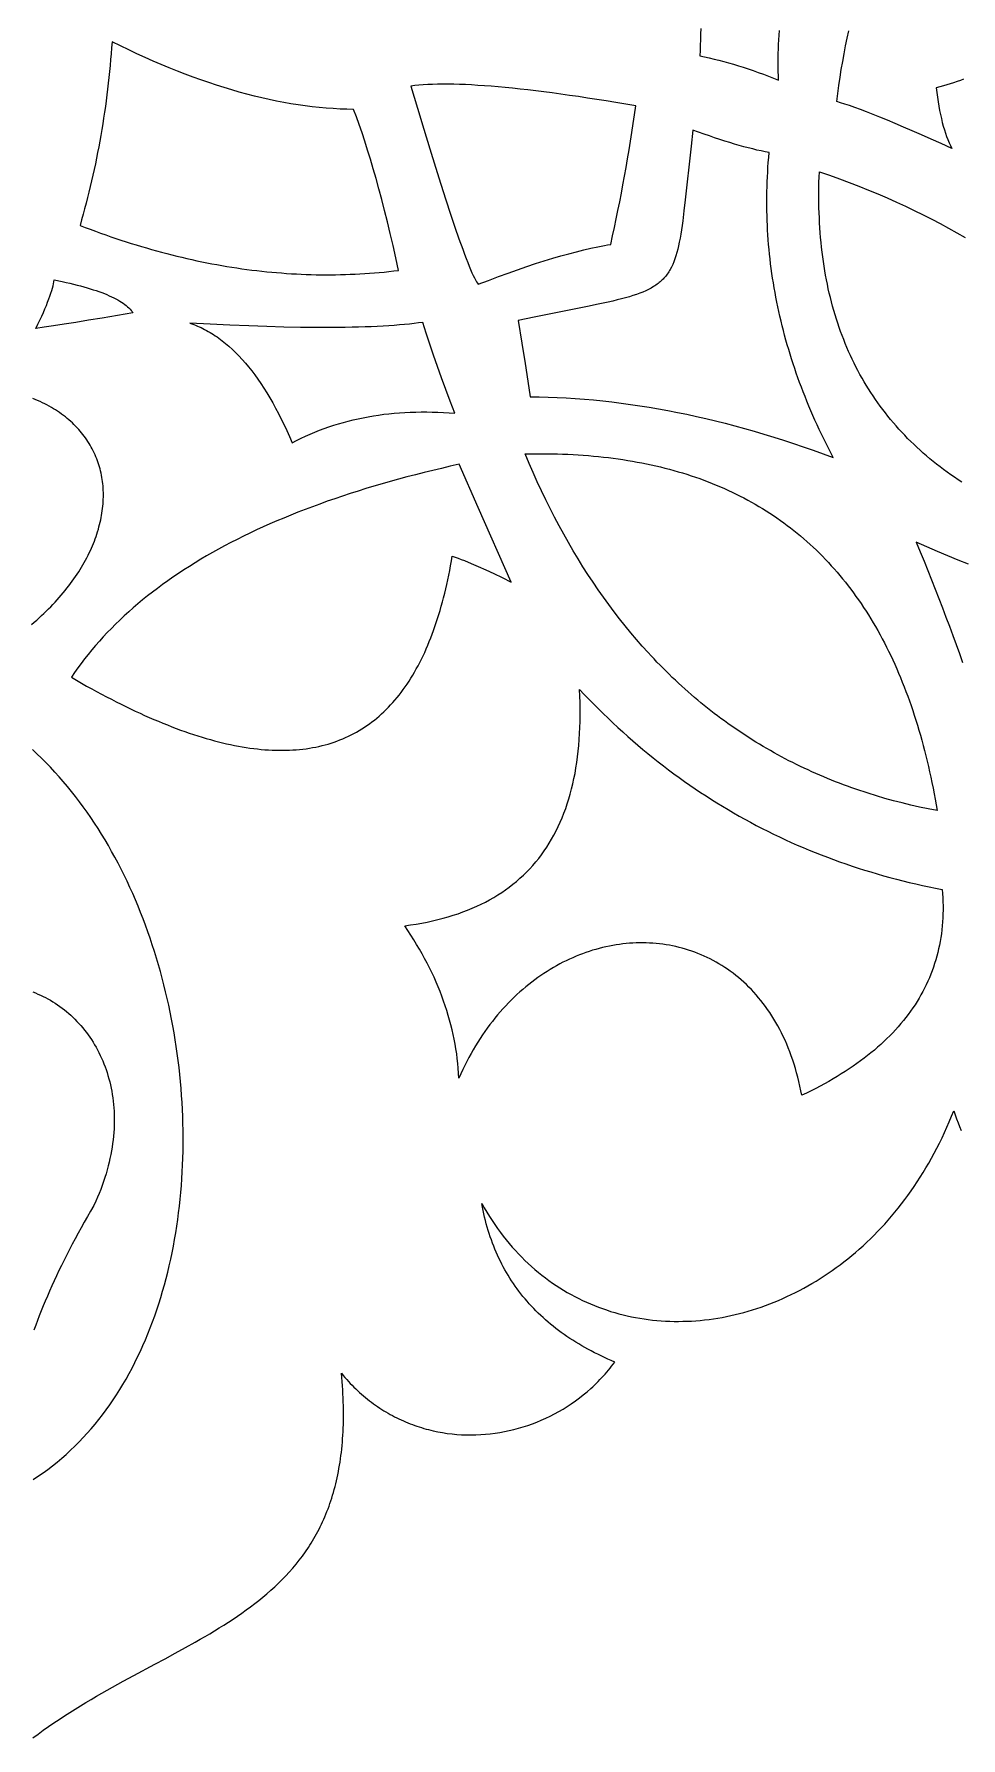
# Model space of a CAD drawing. Extents: x -350 to 350, y -250 to 250.
# Drawn here: x 5.02 to 32.12, y -65.88 to -16.07 of the extents above; entities that cross this region are included whole.
import ezdxf

# ---------------------------------------------------------------- set-up
doc = ezdxf.new("R2010")
doc.units = 0
doc.layers.add('BITMAP_LAYER', color=18, linetype='CONTINUOUS')
doc.layers.add('LAYER_1', color=174, linetype='CONTINUOUS')

msp = doc.modelspace()

# ---------------------------------------------------------------- linework, layer by layer
at = {"layer": 'BITMAP_LAYER'}
for points in [[(24.508, -15.911), (24.506, -16.078), (24.503, -16.24), (24.497, -16.399), (24.49, -16.554), (24.482, -16.706), (24.62, -16.735), (24.759, -16.767), (24.899, -16.8), (25.039, -16.836), (25.181, -16.873), (25.323, -16.913), (25.466, -16.954), (25.609, -16.998), (25.754, -17.043), (25.899, -17.091), (26.045, -17.14), (26.192, -17.191), (26.339, -17.245), (26.488, -17.3), (26.637, -17.357), (26.787, -17.417), (26.781, -17.289), (26.776, -17.161), (26.773, -17.032), (26.772, -16.902), (26.772, -16.771), (26.775, -16.639), (26.779, -16.506), (26.786, -16.372), (26.794, -16.238), (26.804, -16.102), (26.815, -15.966)], [(32.193, -17.393), (32.098, -17.427), (32.001, -17.46), (31.903, -17.492), (31.804, -17.524), (31.703, -17.554), (31.601, -17.584), (31.498, -17.612), (31.394, -17.64), (31.41, -17.781), (31.428, -17.917), (31.448, -18.05), (31.469, -18.178), (31.492, -18.303), (31.517, -18.423), (31.543, -18.54), (31.571, -18.653), (31.6, -18.761), (31.631, -18.866), (31.663, -18.967), (31.697, -19.064), (31.733, -19.157), (31.77, -19.246), (31.809, -19.331), (31.849, -19.412), (31.541, -19.273), (31.246, -19.141), (30.964, -19.017), (30.694, -18.899), (30.438, -18.789), (30.195, -18.686), (29.965, -18.59), (29.749, -18.501), (29.545, -18.419), (29.354, -18.344), (29.176, -18.277), (29.011, -18.216), (28.86, -18.163), (28.721, -18.116), (28.596, -18.077), (28.483, -18.045), (28.514, -17.806), (28.547, -17.57), (28.582, -17.335), (28.619, -17.102), (28.659, -16.872), (28.7, -16.644), (28.743, -16.418), (28.788, -16.194), (28.836, -15.972)], [(32.145, -29.175), (32.035, -29.102), (31.926, -29.029), (31.819, -28.954), (31.713, -28.878), (31.609, -28.802), (31.506, -28.724), (31.404, -28.645), (31.305, -28.566), (31.206, -28.485), (31.109, -28.403), (31.014, -28.32), (30.92, -28.236), (30.827, -28.151), (30.736, -28.065), (30.647, -27.978), (30.558, -27.89), (30.472, -27.801), (30.387, -27.711), (30.303, -27.62), (30.221, -27.528), (30.14, -27.434), (30.06, -27.34), (29.983, -27.245), (29.906, -27.148), (29.831, -27.051), (29.758, -26.953), (29.686, -26.853), (29.616, -26.753), (29.547, -26.651), (29.479, -26.548), (29.413, -26.445), (29.348, -26.34), (29.285, -26.234), (29.224, -26.128), (29.163, -26.02), (29.105, -25.911), (29.047, -25.801), (28.992, -25.69), (28.937, -25.578), (28.884, -25.465), (28.833, -25.351), (28.783, -25.236), (28.735, -25.12), (28.688, -25.003), (28.642, -24.885), (28.598, -24.766), (28.556, -24.645), (28.515, -24.524), (28.475, -24.402), (28.437, -24.279), (28.4, -24.154), (28.365, -24.029), (28.331, -23.902), (28.299, -23.775), (28.268, -23.646), (28.239, -23.517), (28.211, -23.386), (28.185, -23.254), (28.16, -23.122), (28.137, -22.988), (28.115, -22.853), (28.094, -22.717), (28.075, -22.58), (28.058, -22.443), (28.042, -22.304), (28.027, -22.164), (28.014, -22.023), (28.002, -21.881), (27.992, -21.738), (27.983, -21.594), (27.976, -21.448), (27.97, -21.302), (27.966, -21.155), (27.963, -21.007), (27.962, -20.857), (27.962, -20.707), (27.963, -20.556), (27.966, -20.403), (27.971, -20.25), (27.977, -20.095), (28.272, -20.198), (28.562, -20.302), (28.85, -20.41), (29.133, -20.519), (29.412, -20.631), (29.688, -20.745), (29.96, -20.862), (30.228, -20.981), (30.492, -21.102), (30.752, -21.226), (31.009, -21.352), (31.262, -21.481), (31.511, -21.612), (31.756, -21.745), (31.997, -21.881), (32.235, -22.019)], [(4.948, -33.332), (5.023, -33.268), (5.097, -33.204), (5.169, -33.139), (5.239, -33.074), (5.309, -33.009), (5.377, -32.943), (5.443, -32.878), (5.509, -32.812), (5.573, -32.745), (5.635, -32.679), (5.696, -32.612), (5.756, -32.545), (5.814, -32.477), (5.871, -32.41), (5.927, -32.342), (5.981, -32.274), (6.034, -32.206), (6.086, -32.138), (6.136, -32.069), (6.185, -32.001), (6.233, -31.932), (6.279, -31.863), (6.324, -31.794), (6.367, -31.725), (6.409, -31.656), (6.45, -31.587), (6.489, -31.518), (6.527, -31.449), (6.564, -31.379), (6.599, -31.31), (6.633, -31.241), (6.666, -31.171), (6.697, -31.102), (6.727, -31.033), (6.756, -30.964), (6.783, -30.895), (6.809, -30.825), (6.833, -30.756), (6.857, -30.688), (6.878, -30.619), (6.899, -30.55), (6.918, -30.481), (6.936, -30.413), (6.952, -30.345), (6.968, -30.277), (6.981, -30.209), (6.994, -30.141), (7.005, -30.073), (7.015, -30.006), (7.023, -29.939), (7.031, -29.872), (7.036, -29.806), (7.041, -29.739), (7.044, -29.673), (7.046, -29.607), (7.046, -29.542), (7.046, -29.477), (7.043, -29.412), (7.04, -29.347), (7.035, -29.283), (7.029, -29.219), (7.022, -29.156), (7.013, -29.093), (7.003, -29.03), (6.991, -28.968), (6.979, -28.906), (6.965, -28.844), (6.949, -28.783), (6.932, -28.723), (6.914, -28.663), (6.895, -28.603), (6.875, -28.544), (6.853, -28.486), (6.829, -28.427), (6.805, -28.37), (6.779, -28.313), (6.752, -28.257), (6.723, -28.201), (6.693, -28.145), (6.662, -28.091), (6.63, -28.037), (6.596, -27.983), (6.561, -27.93), (6.525, -27.878), (6.487, -27.826), (6.448, -27.776), (6.408, -27.725), (6.366, -27.676), (6.324, -27.627), (6.279, -27.579), (6.234, -27.531), (6.187, -27.485), (6.139, -27.439), (6.09, -27.394), (6.039, -27.349), (5.987, -27.306), (5.934, -27.263), (5.88, -27.221), (5.824, -27.18), (5.767, -27.139), (5.708, -27.1), (5.649, -27.061), (5.588, -27.023), (5.526, -26.986), (5.462, -26.95), (5.397, -26.915), (5.331, -26.881), (5.264, -26.848), (5.195, -26.816), (5.125, -26.784), (5.054, -26.754), (4.982, -26.724)], [(32.332, -31.573), (32.033, -31.449), (31.731, -31.323), (31.427, -31.194), (31.12, -31.062), (30.811, -30.927), (30.926, -31.205), (31.039, -31.482), (31.15, -31.757), (31.259, -32.031), (31.367, -32.304), (31.472, -32.576), (31.576, -32.847), (31.678, -33.116), (31.779, -33.385), (31.877, -33.652), (31.974, -33.918), (32.069, -34.183), (32.162, -34.446)], [(4.993, -58.331), (5.066, -58.284), (5.138, -58.235), (5.21, -58.186), (5.282, -58.136), (5.423, -58.034), (5.561, -57.928), (5.696, -57.819), (5.83, -57.708), (5.96, -57.593), (6.088, -57.475), (6.214, -57.355), (6.337, -57.232), (6.458, -57.105), (6.576, -56.976), (6.691, -56.845), (6.804, -56.711), (6.915, -56.574), (7.023, -56.434), (7.128, -56.293), (7.231, -56.148), (7.332, -56.002), (7.43, -55.853), (7.526, -55.701), (7.619, -55.548), (7.71, -55.392), (7.798, -55.234), (7.884, -55.074), (7.967, -54.912), (8.048, -54.747), (8.127, -54.581), (8.203, -54.413), (8.276, -54.243), (8.348, -54.072), (8.416, -53.898), (8.483, -53.723), (8.547, -53.546), (8.608, -53.368), (8.667, -53.188), (8.724, -53.006), (8.779, -52.824), (8.83, -52.639), (8.88, -52.453), (8.927, -52.266), (8.972, -52.078), (9.015, -51.888), (9.055, -51.698), (9.092, -51.506), (9.128, -51.313), (9.161, -51.119), (9.191, -50.924), (9.22, -50.728), (9.246, -50.531), (9.269, -50.334), (9.29, -50.136), (9.309, -49.936), (9.326, -49.737), (9.34, -49.536), (9.352, -49.335), (9.362, -49.134), (9.369, -48.932), (9.374, -48.729), (9.377, -48.527), (9.378, -48.324), (9.376, -48.12), (9.372, -47.916), (9.365, -47.713), (9.357, -47.509), (9.346, -47.304), (9.333, -47.1), (9.317, -46.896), (9.299, -46.692), (9.279, -46.488), (9.257, -46.284), (9.233, -46.081), (9.206, -45.877), (9.177, -45.674), (9.146, -45.472), (9.112, -45.269), (9.077, -45.067), (9.039, -44.866), (8.999, -44.665), (8.956, -44.465), (8.912, -44.266), (8.865, -44.067), (8.816, -43.869), (8.765, -43.671), (8.712, -43.475), (8.656, -43.279), (8.598, -43.084), (8.539, -42.891), (8.477, -42.698), (8.412, -42.506), (8.346, -42.316), (8.278, -42.127), (8.207, -41.939), (8.134, -41.752), (8.059, -41.567), (7.982, -41.383), (7.903, -41.2), (7.821, -41.019), (7.738, -40.839), (7.652, -40.661), (7.564, -40.485), (7.474, -40.31), (7.382, -40.137), (7.288, -39.966), (7.192, -39.797), (7.094, -39.629), (6.993, -39.464), (6.891, -39.3), (6.786, -39.139), (6.68, -38.979), (6.571, -38.822), (6.46, -38.666), (6.347, -38.513), (6.232, -38.363), (6.115, -38.214), (5.996, -38.068), (5.875, -37.924), (5.752, -37.783), (5.627, -37.645), (5.499, -37.508), (5.37, -37.375), (5.239, -37.244), (5.105, -37.116), (4.97, -36.99)], [(4.981, -44.075), (5.057, -44.105), (5.132, -44.136), (5.207, -44.169), (5.281, -44.204), (5.354, -44.24), (5.426, -44.279), (5.497, -44.319), (5.567, -44.361), (5.637, -44.405), (5.705, -44.45), (5.773, -44.497), (5.839, -44.546), (5.905, -44.597), (5.969, -44.649), (6.032, -44.702), (6.095, -44.758), (6.156, -44.815), (6.215, -44.873), (6.274, -44.934), (6.331, -44.995), (6.388, -45.058), (6.442, -45.123), (6.496, -45.189), (6.548, -45.257), (6.599, -45.326), (6.649, -45.396), (6.697, -45.468), (6.743, -45.541), (6.788, -45.616), (6.832, -45.692), (6.874, -45.769), (6.915, -45.848), (6.954, -45.928), (6.991, -46.009), (7.027, -46.091), (7.061, -46.175), (7.094, -46.26), (7.124, -46.346), (7.153, -46.433), (7.181, -46.521), (7.206, -46.611), (7.23, -46.701), (7.252, -46.793), (7.272, -46.886), (7.29, -46.98), (7.306, -47.075), (7.32, -47.171), (7.333, -47.268), (7.343, -47.365), (7.351, -47.464), (7.357, -47.564), (7.361, -47.665), (7.363, -47.767), (7.363, -47.869), (7.361, -47.973), (7.357, -48.077), (7.35, -48.182), (7.341, -48.288), (7.33, -48.395), (7.316, -48.502), (7.301, -48.611), (7.283, -48.72), (7.262, -48.83), (7.239, -48.94), (7.214, -49.051), (7.186, -49.163), (7.156, -49.275), (7.123, -49.388), (7.088, -49.502), (7.05, -49.616), (7.01, -49.731), (6.967, -49.847), (6.921, -49.963), (6.873, -50.079), (6.822, -50.196), (6.768, -50.314), (6.672, -50.479), (6.578, -50.643), (6.486, -50.806), (6.396, -50.968), (6.307, -51.129), (6.221, -51.289), (6.137, -51.447), (6.055, -51.604), (5.975, -51.76), (5.897, -51.915), (5.821, -52.069), (5.747, -52.221), (5.675, -52.372), (5.605, -52.522), (5.537, -52.671), (5.471, -52.819), (5.408, -52.966), (5.346, -53.111), (5.286, -53.255), (5.228, -53.398), (5.172, -53.54), (5.119, -53.68), (5.067, -53.82), (5.017, -53.958)]]:
    msp.add_lwpolyline(points, dxfattribs=at)
for points in [[(6.363, -21.664), (6.514, -21.722), (6.664, -21.779), (6.814, -21.835), (6.963, -21.889), (7.113, -21.942), (7.262, -21.994), (7.412, -22.045), (7.561, -22.095), (7.71, -22.143), (7.859, -22.19), (8.007, -22.236), (8.156, -22.281), (8.304, -22.325), (8.453, -22.367), (8.601, -22.409), (8.749, -22.449), (8.897, -22.488), (9.044, -22.526), (9.192, -22.562), (9.339, -22.598), (9.486, -22.632), (9.634, -22.665), (9.78, -22.697), (9.927, -22.727), (10.074, -22.757), (10.22, -22.785), (10.367, -22.812), (10.513, -22.838), (10.659, -22.863), (10.805, -22.886), (10.951, -22.909), (11.096, -22.93), (11.242, -22.95), (11.387, -22.969), (11.532, -22.986), (11.677, -23.003), (11.822, -23.018), (11.967, -23.032), (12.111, -23.045), (12.256, -23.056), (12.4, -23.067), (12.544, -23.076), (12.688, -23.084), (12.832, -23.091), (12.975, -23.097), (13.119, -23.101), (13.262, -23.105), (13.406, -23.107), (13.549, -23.108), (13.692, -23.108), (13.834, -23.106), (13.977, -23.104), (14.12, -23.1), (14.262, -23.095), (14.404, -23.089), (14.546, -23.082), (14.688, -23.073), (14.83, -23.063), (14.971, -23.053), (15.113, -23.041), (15.254, -23.027), (15.395, -23.013), (15.536, -22.997), (15.677, -22.98), (15.595, -22.609), (15.513, -22.248), (15.43, -21.897), (15.348, -21.557), (15.266, -21.227), (15.184, -20.907), (15.101, -20.597), (15.019, -20.298), (14.937, -20.009), (14.855, -19.73), (14.772, -19.461), (14.69, -19.203), (14.608, -18.955), (14.526, -18.718), (14.443, -18.49), (14.361, -18.273), (14.163, -18.27), (13.964, -18.262), (13.764, -18.251), (13.561, -18.237), (13.358, -18.218), (13.153, -18.196), (12.946, -18.17), (12.738, -18.14), (12.529, -18.107), (12.318, -18.069), (12.105, -18.028), (11.891, -17.984), (11.676, -17.935), (11.459, -17.883), (11.24, -17.827), (11.02, -17.767), (10.799, -17.703), (10.576, -17.636), (10.352, -17.565), (10.126, -17.49), (9.898, -17.411), (9.67, -17.329), (9.439, -17.243), (9.208, -17.153), (8.974, -17.06), (8.74, -16.962), (8.503, -16.861), (8.266, -16.756), (8.026, -16.647), (7.786, -16.535), (7.544, -16.419), (7.3, -16.299), (7.288, -16.473), (7.274, -16.646), (7.259, -16.819), (7.244, -16.992), (7.227, -17.164), (7.209, -17.336), (7.19, -17.507), (7.17, -17.678), (7.149, -17.849), (7.127, -18.019), (7.104, -18.189), (7.079, -18.358), (7.054, -18.528), (7.027, -18.696), (7, -18.864), (6.971, -19.032), (6.941, -19.2), (6.91, -19.367), (6.878, -19.534), (6.845, -19.7), (6.811, -19.866), (6.776, -20.031), (6.739, -20.196), (6.702, -20.361), (6.664, -20.525), (6.624, -20.689), (6.583, -20.853), (6.541, -21.016), (6.499, -21.179), (6.455, -21.341), (6.41, -21.503)], [(18.005, -23.385), (18.304, -23.271), (18.595, -23.162), (18.878, -23.059), (19.154, -22.961), (19.422, -22.869), (19.683, -22.783), (19.936, -22.702), (20.182, -22.626), (20.42, -22.556), (20.651, -22.492), (20.874, -22.433), (21.09, -22.379), (21.298, -22.331), (21.499, -22.289), (21.692, -22.252), (21.786, -22.236), (21.878, -22.221), (21.932, -21.974), (21.986, -21.726), (22.038, -21.477), (22.09, -21.228), (22.14, -20.978), (22.188, -20.726), (22.236, -20.474), (22.283, -20.222), (22.328, -19.968), (22.372, -19.714), (22.415, -19.459), (22.457, -19.203), (22.497, -18.946), (22.536, -18.689), (22.575, -18.431), (22.612, -18.172), (22.317, -18.121), (22.028, -18.073), (21.745, -18.027), (21.468, -17.983), (21.196, -17.941), (20.931, -17.901), (20.67, -17.863), (20.416, -17.827), (20.167, -17.793), (19.925, -17.762), (19.687, -17.732), (19.456, -17.704), (19.23, -17.679), (19.01, -17.656), (18.796, -17.634), (18.588, -17.615), (18.385, -17.598), (18.188, -17.583), (17.996, -17.57), (17.811, -17.559), (17.631, -17.55), (17.457, -17.543), (17.289, -17.539), (17.126, -17.536), (16.969, -17.535), (16.818, -17.537), (16.672, -17.541), (16.533, -17.546), (16.399, -17.554), (16.271, -17.564), (16.148, -17.576), (16.031, -17.59), (16.226, -18.24), (16.411, -18.851), (16.587, -19.424), (16.753, -19.959), (16.909, -20.456), (17.056, -20.914), (17.194, -21.334), (17.322, -21.715), (17.441, -22.058), (17.55, -22.363), (17.601, -22.501), (17.65, -22.629), (17.696, -22.748), (17.74, -22.857), (17.781, -22.957), (17.82, -23.047), (17.857, -23.127), (17.892, -23.198), (17.924, -23.259), (17.953, -23.311), (17.981, -23.353)], [(19.524, -26.675), (19.785, -26.679), (20.048, -26.685), (20.311, -26.695), (20.576, -26.709), (20.841, -26.725), (21.108, -26.745), (21.375, -26.769), (21.644, -26.796), (21.913, -26.826), (22.183, -26.859), (22.455, -26.896), (22.727, -26.936), (23, -26.98), (23.275, -27.027), (23.55, -27.077), (23.826, -27.131), (24.104, -27.188), (24.382, -27.248), (24.661, -27.312), (24.942, -27.379), (25.223, -27.45), (25.505, -27.524), (25.788, -27.601), (26.072, -27.681), (26.358, -27.765), (26.644, -27.853), (26.931, -27.943), (27.219, -28.037), (27.508, -28.135), (27.799, -28.235), (28.09, -28.34), (28.382, -28.447), (28.311, -28.311), (28.241, -28.175), (28.172, -28.039), (28.105, -27.902), (28.039, -27.766), (27.974, -27.629), (27.911, -27.492), (27.849, -27.356), (27.788, -27.219), (27.729, -27.082), (27.671, -26.945), (27.614, -26.808), (27.559, -26.67), (27.505, -26.533), (27.452, -26.395), (27.401, -26.258), (27.351, -26.12), (27.303, -25.982), (27.255, -25.845), (27.209, -25.707), (27.165, -25.569), (27.121, -25.43), (27.08, -25.292), (27.039, -25.154), (27, -25.015), (26.962, -24.877), (26.925, -24.738), (26.89, -24.599), (26.856, -24.461), (26.823, -24.322), (26.792, -24.183), (26.762, -24.043), (26.734, -23.904), (26.706, -23.765), (26.68, -23.625), (26.656, -23.486), (26.632, -23.346), (26.611, -23.206), (26.59, -23.067), (26.571, -22.927), (26.553, -22.787), (26.536, -22.646), (26.521, -22.506), (26.507, -22.366), (26.494, -22.225), (26.483, -22.085), (26.473, -21.944), (26.465, -21.804), (26.457, -21.663), (26.452, -21.522), (26.447, -21.381), (26.444, -21.24), (26.442, -21.098), (26.441, -20.957), (26.442, -20.816), (26.444, -20.674), (26.448, -20.533), (26.452, -20.391), (26.458, -20.249), (26.466, -20.107), (26.475, -19.965), (26.485, -19.823), (26.496, -19.681), (26.509, -19.538), (26.394, -19.515), (26.275, -19.489), (26.153, -19.461), (26.028, -19.431), (25.9, -19.398), (25.769, -19.363), (25.634, -19.325), (25.497, -19.285), (25.356, -19.243), (25.212, -19.198), (25.065, -19.151), (24.915, -19.102), (24.761, -19.05), (24.605, -18.996), (24.445, -18.939), (24.282, -18.88), (24.226, -19.352), (24.177, -19.79), (24.092, -20.571), (24.055, -20.917), (24.019, -21.235), (23.982, -21.527), (23.964, -21.664), (23.945, -21.794), (23.925, -21.919), (23.904, -22.038), (23.883, -22.151), (23.86, -22.259), (23.836, -22.362), (23.81, -22.46), (23.783, -22.553), (23.754, -22.641), (23.722, -22.726), (23.689, -22.805), (23.653, -22.881), (23.615, -22.953), (23.595, -22.987), (23.574, -23.021), (23.553, -23.054), (23.531, -23.086), (23.508, -23.117), (23.484, -23.147), (23.459, -23.176), (23.434, -23.205), (23.408, -23.233), (23.381, -23.26), (23.353, -23.286), (23.324, -23.312), (23.294, -23.337), (23.264, -23.361), (23.232, -23.385), (23.2, -23.409), (23.166, -23.431), (23.131, -23.453), (23.059, -23.496), (22.982, -23.537), (22.901, -23.576), (22.815, -23.613), (22.724, -23.649), (22.629, -23.684), (22.528, -23.717), (22.422, -23.75), (22.31, -23.782), (22.193, -23.814), (22.069, -23.845), (21.94, -23.877), (21.805, -23.908), (21.515, -23.971), (21.198, -24.037), (20.854, -24.106), (20.076, -24.261), (19.639, -24.35), (19.17, -24.448), (19.277, -25.109), (19.372, -25.701), (19.454, -26.223)], [(7.907, -24.221), (7.009, -24.372), (6.607, -24.439), (6.237, -24.499), (5.898, -24.553), (5.592, -24.6), (5.316, -24.641), (5.073, -24.676), (5.133, -24.552), (5.189, -24.433), (5.242, -24.318), (5.291, -24.208), (5.337, -24.103), (5.379, -24.002), (5.417, -23.907), (5.452, -23.816), (5.484, -23.729), (5.512, -23.648), (5.536, -23.571), (5.557, -23.499), (5.574, -23.432), (5.588, -23.37), (5.598, -23.312), (5.604, -23.259), (5.84, -23.307), (5.954, -23.332), (6.064, -23.357), (6.171, -23.382), (6.275, -23.408), (6.376, -23.435), (6.474, -23.461), (6.569, -23.488), (6.661, -23.516), (6.75, -23.544), (6.836, -23.572), (6.918, -23.601), (6.998, -23.63), (7.075, -23.659), (7.148, -23.689), (7.219, -23.719), (7.286, -23.75), (7.35, -23.781), (7.411, -23.812), (7.47, -23.844), (7.525, -23.876), (7.577, -23.909), (7.626, -23.942), (7.672, -23.976), (7.715, -24.009), (7.754, -24.044), (7.791, -24.078), (7.825, -24.113), (7.855, -24.149), (7.883, -24.184)], [(17.322, -27.156), (17.188, -26.808), (17.06, -26.463), (16.935, -26.124), (16.816, -25.79), (16.701, -25.46), (16.591, -25.135), (16.486, -24.815), (16.386, -24.499), (16.26, -24.517), (16.129, -24.533), (15.993, -24.549), (15.85, -24.563), (15.702, -24.576), (15.549, -24.588), (15.39, -24.6), (15.225, -24.61), (15.054, -24.619), (14.878, -24.626), (14.696, -24.633), (14.509, -24.639), (14.316, -24.644), (14.117, -24.647), (13.913, -24.649), (13.703, -24.651), (13.487, -24.651), (13.266, -24.65), (13.039, -24.648), (12.807, -24.645), (12.325, -24.636), (11.821, -24.622), (11.294, -24.604), (10.744, -24.582), (10.172, -24.555), (9.578, -24.524), (9.632, -24.543), (9.686, -24.563), (9.74, -24.584), (9.794, -24.606), (9.847, -24.629), (9.901, -24.654), (9.954, -24.679), (10.006, -24.706), (10.059, -24.734), (10.111, -24.763), (10.163, -24.793), (10.215, -24.824), (10.266, -24.857), (10.317, -24.89), (10.368, -24.925), (10.419, -24.961), (10.47, -24.998), (10.52, -25.036), (10.57, -25.075), (10.62, -25.115), (10.669, -25.157), (10.718, -25.2), (10.816, -25.288), (10.913, -25.381), (11.009, -25.479), (11.104, -25.582), (11.197, -25.688), (11.29, -25.8), (11.382, -25.916), (11.473, -26.036), (11.563, -26.161), (11.652, -26.291), (11.74, -26.425), (11.826, -26.564), (11.912, -26.707), (11.997, -26.855), (12.081, -27.007), (12.164, -27.164), (12.246, -27.326), (12.327, -27.492), (12.407, -27.662), (12.486, -27.837), (12.564, -28.017), (12.694, -27.95), (12.826, -27.886), (12.959, -27.824), (13.092, -27.765), (13.227, -27.709), (13.364, -27.655), (13.501, -27.604), (13.64, -27.555), (13.779, -27.509), (13.92, -27.465), (14.063, -27.424), (14.206, -27.386), (14.351, -27.35), (14.496, -27.316), (14.643, -27.286), (14.791, -27.258), (14.941, -27.232), (15.091, -27.209), (15.243, -27.188), (15.395, -27.171), (15.549, -27.155), (15.705, -27.142), (15.861, -27.132), (16.019, -27.125), (16.177, -27.12), (16.337, -27.117), (16.499, -27.117), (16.661, -27.12), (16.824, -27.125), (16.989, -27.133), (17.155, -27.143)], [(31.419, -38.773), (31.159, -38.722), (30.901, -38.668), (30.646, -38.61), (30.393, -38.548), (30.142, -38.483), (29.894, -38.415), (29.648, -38.342), (29.404, -38.267), (29.283, -38.228), (29.162, -38.187), (29.042, -38.146), (28.923, -38.105), (28.804, -38.062), (28.686, -38.018), (28.568, -37.974), (28.451, -37.928), (28.334, -37.882), (28.218, -37.835), (28.103, -37.787), (27.988, -37.738), (27.874, -37.688), (27.76, -37.637), (27.647, -37.585), (27.534, -37.533), (27.422, -37.479), (27.311, -37.425), (27.2, -37.37), (27.089, -37.314), (26.98, -37.257), (26.87, -37.199), (26.762, -37.14), (26.654, -37.08), (26.546, -37.02), (26.439, -36.958), (26.333, -36.896), (26.227, -36.833), (26.122, -36.769), (26.017, -36.704), (25.913, -36.638), (25.81, -36.571), (25.707, -36.503), (25.605, -36.435), (25.503, -36.365), (25.402, -36.295), (25.301, -36.224), (25.201, -36.152), (25.101, -36.079), (25.002, -36.005), (24.904, -35.93), (24.806, -35.854), (24.709, -35.778), (24.612, -35.7), (24.516, -35.622), (24.421, -35.543), (24.326, -35.463), (24.231, -35.382), (24.137, -35.3), (24.044, -35.217), (23.952, -35.133), (23.859, -35.049), (23.768, -34.963), (23.677, -34.877), (23.586, -34.789), (23.497, -34.701), (23.407, -34.612), (23.319, -34.522), (23.23, -34.432), (23.143, -34.34), (23.056, -34.247), (22.969, -34.154), (22.798, -33.964), (22.629, -33.771), (22.463, -33.574), (22.298, -33.374), (22.136, -33.17), (21.976, -32.963), (21.819, -32.752), (21.664, -32.537), (21.511, -32.319), (21.36, -32.098), (21.211, -31.872), (21.065, -31.644), (20.921, -31.411), (20.78, -31.175), (20.64, -30.936), (20.503, -30.693), (20.369, -30.446), (20.236, -30.196), (20.106, -29.943), (19.978, -29.685), (19.852, -29.425), (19.729, -29.16), (19.608, -28.892), (19.489, -28.621), (19.372, -28.346), (19.532, -28.343), (19.691, -28.341), (19.849, -28.34), (20.006, -28.341), (20.162, -28.343), (20.317, -28.346), (20.47, -28.351), (20.623, -28.357), (20.775, -28.364), (20.926, -28.373), (21.075, -28.383), (21.224, -28.394), (21.372, -28.407), (21.518, -28.421), (21.664, -28.437), (21.808, -28.453), (21.951, -28.471), (22.094, -28.491), (22.235, -28.512), (22.375, -28.534), (22.515, -28.557), (22.653, -28.582), (22.79, -28.608), (22.926, -28.635), (23.061, -28.664), (23.196, -28.694), (23.329, -28.726), (23.461, -28.758), (23.592, -28.792), (23.721, -28.828), (23.85, -28.865), (23.978, -28.903), (24.105, -28.942), (24.231, -28.983), (24.356, -29.025), (24.479, -29.068), (24.602, -29.113), (24.724, -29.159), (24.844, -29.207), (24.964, -29.255), (25.082, -29.305), (25.2, -29.357), (25.316, -29.41), (25.431, -29.464), (25.546, -29.519), (25.659, -29.576), (25.771, -29.634), (25.883, -29.694), (25.993, -29.754), (26.102, -29.816), (26.21, -29.88), (26.317, -29.945), (26.423, -30.011), (26.528, -30.078), (26.632, -30.147), (26.735, -30.217), (26.837, -30.289), (26.938, -30.361), (27.038, -30.435), (27.137, -30.511), (27.234, -30.588), (27.331, -30.666), (27.427, -30.745), (27.521, -30.826), (27.615, -30.908), (27.708, -30.992), (27.799, -31.076), (27.89, -31.163), (27.979, -31.25), (28.067, -31.339), (28.155, -31.429), (28.241, -31.52), (28.326, -31.613), (28.411, -31.707), (28.494, -31.803), (28.576, -31.9), (28.657, -31.998), (28.737, -32.097), (28.816, -32.198), (28.894, -32.3), (28.971, -32.404), (29.047, -32.509), (29.122, -32.615), (29.196, -32.722), (29.269, -32.831), (29.341, -32.941), (29.411, -33.053), (29.481, -33.166), (29.55, -33.28), (29.618, -33.395), (29.684, -33.512), (29.75, -33.63), (29.814, -33.75), (29.878, -33.87), (29.94, -33.993), (30.002, -34.116), (30.062, -34.241), (30.121, -34.367), (30.18, -34.495), (30.237, -34.624), (30.293, -34.754), (30.348, -34.885), (30.402, -35.018), (30.456, -35.152), (30.508, -35.288), (30.559, -35.425), (30.609, -35.563), (30.658, -35.702), (30.706, -35.843), (30.752, -35.985), (30.798, -36.129), (30.843, -36.274), (30.887, -36.42), (30.93, -36.567), (30.971, -36.716), (31.012, -36.866), (31.052, -37.018), (31.09, -37.171), (31.128, -37.325), (31.164, -37.481), (31.2, -37.637), (31.234, -37.796), (31.268, -37.955), (31.3, -38.116), (31.331, -38.278), (31.361, -38.442), (31.391, -38.607)], [(18.967, -32.091), (18.005, -29.915), (17.449, -28.649), (17.187, -28.708), (16.929, -28.767), (16.673, -28.828), (16.42, -28.89), (16.169, -28.954), (15.921, -29.018), (15.676, -29.084), (15.433, -29.151), (15.194, -29.219), (14.956, -29.289), (14.722, -29.359), (14.49, -29.431), (14.261, -29.504), (14.034, -29.579), (13.81, -29.655), (13.589, -29.731), (13.371, -29.81), (13.155, -29.889), (12.942, -29.97), (12.731, -30.051), (12.523, -30.134), (12.318, -30.219), (12.115, -30.304), (11.916, -30.391), (11.718, -30.479), (11.524, -30.568), (11.332, -30.659), (11.143, -30.751), (10.956, -30.843), (10.773, -30.938), (10.591, -31.033), (10.413, -31.13), (10.237, -31.228), (10.064, -31.327), (9.893, -31.427), (9.726, -31.529), (9.56, -31.632), (9.398, -31.736), (9.238, -31.841), (9.081, -31.948), (8.927, -32.055), (8.775, -32.164), (8.626, -32.275), (8.479, -32.386), (8.335, -32.499), (8.194, -32.613), (8.056, -32.728), (7.92, -32.844), (7.787, -32.962), (7.656, -33.081), (7.529, -33.201), (7.404, -33.323), (7.281, -33.445), (7.161, -33.569), (7.044, -33.694), (6.93, -33.82), (6.818, -33.948), (6.709, -34.077), (6.602, -34.207), (6.499, -34.338), (6.398, -34.47), (6.299, -34.604), (6.203, -34.739), (6.11, -34.875), (6.26, -34.962), (6.409, -35.047), (6.557, -35.131), (6.704, -35.212), (6.849, -35.292), (6.994, -35.37), (7.138, -35.446), (7.281, -35.52), (7.423, -35.592), (7.564, -35.663), (7.704, -35.732), (7.842, -35.799), (7.98, -35.864), (8.117, -35.928), (8.253, -35.989), (8.388, -36.049), (8.522, -36.107), (8.655, -36.163), (8.787, -36.218), (8.918, -36.27), (9.048, -36.321), (9.177, -36.37), (9.305, -36.417), (9.432, -36.463), (9.558, -36.506), (9.683, -36.548), (9.807, -36.588), (9.93, -36.626), (10.053, -36.663), (10.174, -36.697), (10.294, -36.73), (10.413, -36.761), (10.531, -36.79), (10.648, -36.817), (10.764, -36.843), (10.88, -36.867), (10.994, -36.889), (11.107, -36.909), (11.219, -36.927), (11.33, -36.944), (11.441, -36.958), (11.55, -36.971), (11.658, -36.982), (11.765, -36.992), (11.872, -36.999), (11.977, -37.005), (12.081, -37.009), (12.184, -37.011), (12.287, -37.011), (12.388, -37.01), (12.488, -37.006), (12.588, -37.001), (12.686, -36.994), (12.784, -36.985), (12.88, -36.975), (12.975, -36.963), (13.07, -36.948), (13.163, -36.932), (13.256, -36.915), (13.347, -36.895), (13.438, -36.874), (13.527, -36.851), (13.616, -36.826), (13.703, -36.799), (13.79, -36.77), (13.875, -36.74), (13.96, -36.708), (14.043, -36.674), (14.126, -36.638), (14.207, -36.6), (14.288, -36.561), (14.367, -36.52), (14.446, -36.477), (14.524, -36.432), (14.6, -36.385), (14.676, -36.337), (14.75, -36.287), (14.824, -36.234), (14.897, -36.181), (14.968, -36.125), (15.039, -36.068), (15.109, -36.008), (15.178, -35.947), (15.245, -35.884), (15.312, -35.82), (15.378, -35.753), (15.442, -35.685), (15.506, -35.615), (15.569, -35.543), (15.631, -35.469), (15.692, -35.394), (15.751, -35.317), (15.81, -35.237), (15.868, -35.157), (15.925, -35.074), (15.981, -34.989), (16.036, -34.903), (16.09, -34.815), (16.142, -34.725), (16.194, -34.633), (16.245, -34.54), (16.295, -34.444), (16.344, -34.347), (16.392, -34.248), (16.439, -34.147), (16.485, -34.045), (16.53, -33.941), (16.574, -33.834), (16.617, -33.726), (16.659, -33.617), (16.7, -33.505), (16.74, -33.392), (16.779, -33.277), (16.817, -33.16), (16.854, -33.041), (16.89, -32.92), (16.925, -32.798), (16.959, -32.674), (16.993, -32.548), (17.025, -32.42), (17.056, -32.29), (17.086, -32.159), (17.115, -32.025), (17.143, -31.89), (17.171, -31.754), (17.197, -31.615), (17.222, -31.474), (17.246, -31.332), (17.33, -31.362), (17.417, -31.394), (17.507, -31.428), (17.6, -31.465), (17.797, -31.546), (18.005, -31.636), (18.227, -31.736), (18.461, -31.845), (18.708, -31.963)], [(31.571, -41.076), (31.58, -41.198), (31.587, -41.319), (31.591, -41.44), (31.594, -41.559), (31.593, -41.678), (31.591, -41.796), (31.586, -41.912), (31.579, -42.028), (31.57, -42.143), (31.558, -42.258), (31.544, -42.371), (31.527, -42.483), (31.509, -42.595), (31.488, -42.705), (31.464, -42.815), (31.439, -42.924), (31.41, -43.032), (31.38, -43.139), (31.347, -43.245), (31.312, -43.35), (31.275, -43.454), (31.235, -43.558), (31.193, -43.66), (31.149, -43.762), (31.102, -43.863), (31.053, -43.963), (31.002, -44.062), (30.948, -44.16), (30.892, -44.257), (30.834, -44.353), (30.773, -44.449), (30.71, -44.543), (30.645, -44.637), (30.577, -44.73), (30.507, -44.821), (30.435, -44.912), (30.36, -45.002), (30.283, -45.092), (30.204, -45.18), (30.123, -45.267), (30.039, -45.354), (29.952, -45.439), (29.864, -45.524), (29.773, -45.608), (29.68, -45.691), (29.584, -45.773), (29.486, -45.854), (29.386, -45.934), (29.283, -46.014), (29.178, -46.092), (29.071, -46.17), (28.962, -46.246), (28.85, -46.322), (28.736, -46.397), (28.619, -46.471), (28.5, -46.544), (28.379, -46.617), (28.256, -46.688), (28.13, -46.758), (28.001, -46.828), (27.871, -46.897), (27.738, -46.964), (27.603, -47.031), (27.466, -47.097), (27.439, -46.961), (27.41, -46.826), (27.38, -46.694), (27.347, -46.564), (27.313, -46.436), (27.277, -46.31), (27.239, -46.186), (27.199, -46.065), (27.157, -45.945), (27.114, -45.828), (27.069, -45.713), (27.022, -45.6), (26.973, -45.489), (26.923, -45.381), (26.871, -45.274), (26.817, -45.17), (26.762, -45.068), (26.706, -44.968), (26.648, -44.87), (26.588, -44.774), (26.527, -44.68), (26.464, -44.589), (26.401, -44.499), (26.335, -44.412), (26.269, -44.327), (26.201, -44.244), (26.131, -44.163), (26.061, -44.084), (25.989, -44.007), (25.916, -43.932), (25.842, -43.86), (25.767, -43.789), (25.69, -43.721), (25.613, -43.655), (25.534, -43.591), (25.455, -43.529), (25.374, -43.469), (25.292, -43.411), (25.21, -43.356), (25.126, -43.302), (25.042, -43.251), (24.957, -43.201), (24.871, -43.154), (24.784, -43.109), (24.696, -43.066), (24.608, -43.025), (24.518, -42.986), (24.428, -42.949), (24.338, -42.914), (24.247, -42.881), (24.155, -42.851), (24.062, -42.822), (23.969, -42.796), (23.876, -42.771), (23.782, -42.749), (23.687, -42.728), (23.592, -42.71), (23.497, -42.694), (23.401, -42.68), (23.305, -42.668), (23.208, -42.658), (23.112, -42.65), (23.015, -42.644), (22.917, -42.641), (22.82, -42.639), (22.722, -42.639), (22.624, -42.641), (22.526, -42.646), (22.428, -42.652), (22.329, -42.661), (22.231, -42.671), (22.133, -42.684), (22.034, -42.698), (21.936, -42.715), (21.837, -42.734), (21.739, -42.755), (21.641, -42.777), (21.543, -42.802), (21.445, -42.829), (21.348, -42.858), (21.25, -42.889), (21.153, -42.921), (21.056, -42.956), (20.96, -42.993), (20.864, -43.032), (20.768, -43.073), (20.672, -43.116), (20.577, -43.161), (20.482, -43.208), (20.388, -43.257), (20.295, -43.308), (20.202, -43.361), (20.109, -43.416), (20.017, -43.473), (19.926, -43.532), (19.835, -43.593), (19.745, -43.656), (19.656, -43.721), (19.567, -43.788), (19.479, -43.857), (19.392, -43.928), (19.306, -44.001), (19.22, -44.076), (19.136, -44.153), (19.052, -44.232), (18.969, -44.313), (18.887, -44.396), (18.807, -44.481), (18.727, -44.568), (18.648, -44.656), (18.57, -44.747), (18.494, -44.84), (18.418, -44.935), (18.344, -45.031), (18.27, -45.13), (18.198, -45.231), (18.128, -45.333), (18.058, -45.438), (17.99, -45.544), (17.923, -45.653), (17.857, -45.763), (17.793, -45.876), (17.73, -45.99), (17.669, -46.106), (17.609, -46.224), (17.551, -46.345), (17.494, -46.467), (17.438, -46.591), (17.431, -46.449), (17.421, -46.307), (17.408, -46.165), (17.392, -46.024), (17.374, -45.882), (17.353, -45.741), (17.329, -45.6), (17.302, -45.46), (17.273, -45.319), (17.241, -45.179), (17.207, -45.039), (17.169, -44.899), (17.129, -44.759), (17.087, -44.619), (17.041, -44.48), (16.993, -44.341), (16.942, -44.202), (16.889, -44.063), (16.832, -43.924), (16.773, -43.786), (16.712, -43.647), (16.647, -43.509), (16.58, -43.372), (16.51, -43.234), (16.438, -43.096), (16.363, -42.959), (16.285, -42.822), (16.204, -42.685), (16.121, -42.548), (16.034, -42.412), (15.946, -42.275), (15.854, -42.139), (16.023, -42.116), (16.189, -42.09), (16.352, -42.062), (16.512, -42.03), (16.669, -41.996), (16.824, -41.96), (16.975, -41.921), (17.124, -41.879), (17.27, -41.834), (17.414, -41.787), (17.554, -41.737), (17.692, -41.684), (17.827, -41.629), (17.959, -41.57), (18.088, -41.51), (18.214, -41.446), (18.338, -41.38), (18.458, -41.311), (18.576, -41.239), (18.691, -41.165), (18.804, -41.088), (18.913, -41.008), (19.02, -40.926), (19.124, -40.841), (19.225, -40.753), (19.323, -40.663), (19.418, -40.57), (19.511, -40.474), (19.601, -40.375), (19.688, -40.274), (19.772, -40.17), (19.853, -40.064), (19.931, -39.954), (20.007, -39.842), (20.08, -39.728), (20.15, -39.61), (20.217, -39.49), (20.281, -39.367), (20.343, -39.242), (20.402, -39.114), (20.458, -38.983), (20.511, -38.849), (20.561, -38.713), (20.609, -38.574), (20.653, -38.433), (20.695, -38.288), (20.734, -38.141), (20.77, -37.991), (20.804, -37.839), (20.834, -37.684), (20.862, -37.526), (20.887, -37.366), (20.909, -37.203), (20.928, -37.037), (20.945, -36.868), (20.959, -36.697), (20.969, -36.523), (20.977, -36.346), (20.983, -36.167), (20.985, -35.985), (20.985, -35.8), (20.981, -35.613), (20.975, -35.423), (20.967, -35.23), (21.103, -35.375), (21.241, -35.518), (21.38, -35.66), (21.52, -35.8), (21.66, -35.938), (21.802, -36.075), (21.944, -36.209), (22.087, -36.342), (22.231, -36.474), (22.377, -36.604), (22.523, -36.732), (22.669, -36.858), (22.817, -36.983), (22.966, -37.105), (23.116, -37.227), (23.266, -37.346), (23.418, -37.464), (23.57, -37.58), (23.724, -37.694), (23.878, -37.807), (24.033, -37.918), (24.189, -38.027), (24.346, -38.135), (24.504, -38.241), (24.663, -38.345), (24.823, -38.447), (24.983, -38.548), (25.145, -38.647), (25.307, -38.744), (25.471, -38.84), (25.635, -38.934), (25.8, -39.026), (25.967, -39.116), (26.134, -39.205), (26.302, -39.292), (26.47, -39.378), (26.64, -39.461), (26.811, -39.543), (26.983, -39.624), (27.155, -39.702), (27.329, -39.779), (27.503, -39.854), (27.678, -39.928), (27.855, -39.999), (28.032, -40.069), (28.21, -40.138), (28.389, -40.204), (28.569, -40.269), (28.749, -40.332), (28.931, -40.394), (29.114, -40.454), (29.297, -40.512), (29.482, -40.568), (29.667, -40.623), (29.853, -40.676), (30.04, -40.727), (30.228, -40.777), (30.417, -40.825), (30.607, -40.871), (30.798, -40.915), (30.99, -40.958), (31.183, -40.999), (31.376, -41.038)]]:
    msp.add_lwpolyline(points, close=True, dxfattribs=at)
at = {"layer": 'LAYER_1'}
msp.add_lwpolyline([(4.981, -65.883), (5.135, -65.77), (5.289, -65.66), (5.443, -65.552), (5.598, -65.446), (5.753, -65.342), (5.909, -65.24), (6.065, -65.14), (6.221, -65.042), (6.377, -64.946), (6.534, -64.851), (6.69, -64.758), (6.847, -64.666), (7.003, -64.576), (7.315, -64.399), (7.626, -64.227), (7.936, -64.058), (8.548, -63.729), (8.85, -63.567), (9.149, -63.406), (9.443, -63.244), (9.733, -63.082), (9.876, -63), (10.018, -62.918), (10.158, -62.836), (10.297, -62.752), (10.434, -62.668), (10.57, -62.583), (10.704, -62.498), (10.837, -62.411), (10.968, -62.323), (11.097, -62.234), (11.224, -62.143), (11.349, -62.051), (11.472, -61.958), (11.593, -61.863), (11.712, -61.766), (11.829, -61.668), (11.944, -61.568), (12.056, -61.466), (12.166, -61.361), (12.273, -61.255), (12.378, -61.146), (12.481, -61.036), (12.581, -60.922), (12.678, -60.806), (12.772, -60.688), (12.864, -60.567), (12.953, -60.443), (13.038, -60.316), (13.08, -60.252), (13.121, -60.186), (13.162, -60.12), (13.201, -60.054), (13.24, -59.986), (13.278, -59.918), (13.315, -59.848), (13.351, -59.778), (13.387, -59.708), (13.422, -59.636), (13.456, -59.563), (13.489, -59.49), (13.521, -59.416), (13.552, -59.34), (13.583, -59.264), (13.613, -59.187), (13.642, -59.109), (13.669, -59.03), (13.697, -58.951), (13.723, -58.87), (13.748, -58.788), (13.772, -58.705), (13.796, -58.622), (13.818, -58.537), (13.84, -58.451), (13.861, -58.364), (13.88, -58.276), (13.899, -58.188), (13.917, -58.098), (13.934, -58.007), (13.95, -57.914), (13.965, -57.821), (13.979, -57.727), (13.991, -57.631), (14.003, -57.535), (14.014, -57.437), (14.024, -57.338), (14.033, -57.238), (14.041, -57.137), (14.047, -57.034), (14.053, -56.931), (14.058, -56.826), (14.061, -56.72), (14.064, -56.612), (14.065, -56.504), (14.065, -56.394), (14.065, -56.283), (14.063, -56.17), (14.06, -56.057), (14.056, -55.942), (14.05, -55.825), (14.044, -55.708), (14.036, -55.589), (14.028, -55.468), (14.018, -55.346), (14.007, -55.223), (14.057, -55.284), (14.108, -55.344), (14.16, -55.403), (14.212, -55.461), (14.265, -55.518), (14.318, -55.573), (14.372, -55.628), (14.427, -55.681), (14.482, -55.733), (14.538, -55.785), (14.594, -55.835), (14.651, -55.884), (14.708, -55.932), (14.766, -55.979), (14.824, -56.025), (14.883, -56.07), (14.942, -56.114), (15.002, -56.156), (15.063, -56.198), (15.123, -56.239), (15.184, -56.278), (15.246, -56.317), (15.308, -56.354), (15.371, -56.391), (15.433, -56.426), (15.497, -56.46), (15.56, -56.494), (15.624, -56.526), (15.688, -56.557), (15.753, -56.588), (15.818, -56.617), (15.883, -56.645), (15.949, -56.672), (16.015, -56.698), (16.081, -56.723), (16.148, -56.747), (16.214, -56.77), (16.281, -56.792), (16.349, -56.813), (16.416, -56.833), (16.484, -56.852), (16.552, -56.87), (16.688, -56.903), (16.825, -56.933), (16.963, -56.958), (17.101, -56.979), (17.24, -56.996), (17.379, -57.009), (17.519, -57.018), (17.659, -57.024), (17.798, -57.025), (17.938, -57.023), (18.078, -57.017), (18.217, -57.007), (18.357, -56.993), (18.496, -56.975), (18.634, -56.954), (18.772, -56.929), (18.91, -56.9), (19.047, -56.868), (19.183, -56.831), (19.318, -56.791), (19.452, -56.748), (19.586, -56.7), (19.718, -56.65), (19.849, -56.595), (19.979, -56.537), (20.107, -56.475), (20.234, -56.41), (20.359, -56.341), (20.483, -56.269), (20.605, -56.193), (20.725, -56.114), (20.844, -56.031), (20.96, -55.945), (21.074, -55.855), (21.187, -55.762), (21.296, -55.666), (21.351, -55.616), (21.404, -55.566), (21.457, -55.514), (21.509, -55.462), (21.561, -55.409), (21.612, -55.356), (21.662, -55.301), (21.712, -55.246), (21.761, -55.19), (21.81, -55.133), (21.857, -55.075), (21.904, -55.016), (21.951, -54.956), (21.996, -54.896), (21.894, -54.852), (21.792, -54.808), (21.692, -54.762), (21.594, -54.716), (21.497, -54.669), (21.401, -54.621), (21.306, -54.571), (21.213, -54.521), (21.121, -54.47), (21.03, -54.419), (20.941, -54.366), (20.853, -54.312), (20.766, -54.258), (20.681, -54.202), (20.597, -54.146), (20.514, -54.088), (20.433, -54.03), (20.353, -53.971), (20.274, -53.911), (20.197, -53.85), (20.121, -53.788), (20.046, -53.725), (19.973, -53.661), (19.901, -53.597), (19.83, -53.531), (19.761, -53.465), (19.693, -53.397), (19.626, -53.329), (19.56, -53.26), (19.496, -53.19), (19.434, -53.119), (19.372, -53.047), (19.312, -52.974), (19.253, -52.9), (19.196, -52.826), (19.14, -52.75), (19.085, -52.674), (19.031, -52.596), (18.979, -52.518), (18.928, -52.439), (18.879, -52.358), (18.831, -52.277), (18.784, -52.195), (18.738, -52.112), (18.694, -52.029), (18.651, -51.944), (18.61, -51.858), (18.57, -51.772), (18.531, -51.684), (18.493, -51.596), (18.457, -51.507), (18.422, -51.416), (18.388, -51.325), (18.356, -51.233), (18.325, -51.14), (18.296, -51.047), (18.267, -50.952), (18.24, -50.856), (18.215, -50.76), (18.191, -50.662), (18.168, -50.564), (18.146, -50.464), (18.126, -50.364), (18.107, -50.263), (18.179, -50.391), (18.254, -50.517), (18.33, -50.64), (18.408, -50.76), (18.487, -50.878), (18.569, -50.994), (18.651, -51.107), (18.736, -51.218), (18.822, -51.326), (18.91, -51.432), (18.999, -51.536), (19.089, -51.637), (19.182, -51.735), (19.275, -51.831), (19.37, -51.925), (19.466, -52.016), (19.564, -52.105), (19.663, -52.191), (19.764, -52.275), (19.865, -52.356), (19.968, -52.435), (20.072, -52.512), (20.177, -52.586), (20.283, -52.658), (20.391, -52.728), (20.499, -52.794), (20.609, -52.859), (20.719, -52.921), (20.831, -52.981), (20.944, -53.038), (21.057, -53.093), (21.171, -53.146), (21.287, -53.196), (21.403, -53.244), (21.52, -53.29), (21.637, -53.333), (21.756, -53.373), (21.875, -53.412), (21.995, -53.448), (22.116, -53.481), (22.237, -53.513), (22.359, -53.542), (22.481, -53.568), (22.604, -53.592), (22.728, -53.614), (22.852, -53.634), (22.976, -53.651), (23.101, -53.666), (23.226, -53.678), (23.352, -53.688), (23.478, -53.696), (23.604, -53.702), (23.731, -53.705), (23.858, -53.706), (23.985, -53.704), (24.112, -53.701), (24.24, -53.695), (24.368, -53.686), (24.495, -53.676), (24.623, -53.663), (24.751, -53.647), (24.879, -53.63), (25.007, -53.61), (25.135, -53.588), (25.263, -53.563), (25.39, -53.536), (25.518, -53.507), (25.645, -53.476), (25.773, -53.443), (25.9, -53.407), (26.027, -53.369), (26.153, -53.328), (26.279, -53.286), (26.405, -53.241), (26.531, -53.194), (26.656, -53.144), (26.781, -53.093), (26.905, -53.039), (27.029, -52.983), (27.153, -52.924), (27.275, -52.864), (27.398, -52.801), (27.519, -52.736), (27.64, -52.669), (27.761, -52.599), (27.881, -52.527), (28, -52.453), (28.118, -52.377), (28.235, -52.299), (28.352, -52.218), (28.468, -52.135), (28.583, -52.05), (28.697, -51.963), (28.81, -51.874), (28.923, -51.782), (29.034, -51.688), (29.144, -51.592), (29.254, -51.494), (29.362, -51.394), (29.469, -51.291), (29.575, -51.187), (29.68, -51.08), (29.783, -50.971), (29.886, -50.86), (29.987, -50.746), (30.087, -50.631), (30.186, -50.513), (30.283, -50.393), (30.379, -50.271), (30.474, -50.147), (30.567, -50.021), (30.658, -49.892), (30.749, -49.762), (30.837, -49.629), (30.925, -49.494), (31.01, -49.357), (31.094, -49.218), (31.177, -49.077), (31.258, -48.934), (31.337, -48.788), (31.414, -48.641), (31.49, -48.491), (31.564, -48.339), (31.636, -48.185), (31.706, -48.029), (31.775, -47.871), (31.841, -47.711), (31.906, -47.549), (31.948, -47.668), (31.99, -47.784), (32.033, -47.899), (32.076, -48.012), (32.119, -48.123)], dxfattribs=at)

doc.saveas('drawing.dxf')
